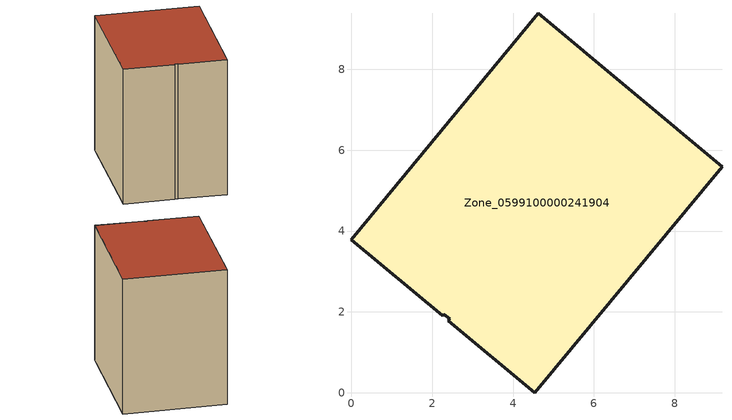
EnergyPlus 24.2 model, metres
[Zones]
Zone_0599100000241904
 floor ground (C_G): 2.4,1.78 2.43,1.83 2.29,1.94 2.25,1.9 0,3.78 4.62,9.39 9.17,5.59 4.53,0 z0
 wall outside (C_F): 2.29,1.94 2.43,1.83 2.4,1.78 4.53,0 9.17,5.59 4.62,9.39 0,3.78 2.25,1.9 2.29,1.94 z0:8.25
 roof outside (C_R): 2.43,1.83 2.4,1.78 4.53,0 9.17,5.59 4.62,9.39 0,3.78 2.25,1.9 2.29,1.94 z8.25
[BUILDING]
Pand.0599100000241904: North Axis=0; Terrain=City; Loads Convergence Tolerance Value=0.04; Temperature Convergence Tolerance Value=0.4; Solar Distribution=FullExterior; Maximum Number of Warmup Days=25; Minimum Number of Warmup Days=1
[Site:Location]
Rotterdam.The.Hague.AP_ZH_NLD Design_Conditions: Latitude=51.96; Longitude=4.45; Time Zone=1; Elevation=-4.5
[SITE:GROUNDTEMPERATURE:BUILDINGSURFACE]
18, 18, 18, 18, 18, 18, 18, 18, 18, 18, 18, 18
[MATERIAL] Thermal Absorptance=0.9; Solar Absorptance=0.7; Visible Absorptance=0.7
Name | Roughness | Thickness | Conductivity | Density | Specific Heat
G.TI.1946-1964 | MediumSmooth | 0.15 | 1 | 540 | 1210
F.TI.1946-1964 | Rough | 0.3 | 0.857143 | 1920 | 840
R.TI.1946-1964 | MediumRough | 0.2 | 0.277778 | 1500 | 1000
[CONSTRUCTION]
C_G: G.TI.1946-1964
C_F: F.TI.1946-1964
C_R: R.TI.1946-1964
[ZONE]
Zone_0599100000241904: Type=1; Multiplier=1; Ceiling Height=Autocalculate; Volume=Autocalculate; Floor Area=autocalculate; Part of Total Floor Area=Yes
[ZONEINFILTRATION:DESIGNFLOWRATE]
Infil_Zone_0599100000241904: Zone or ZoneList or Space or SpaceList=Zone_0599100000241904; Schedule=AlwaysOn; Design Flow Rate Calculation Method=Flow/Area; Flow Rate per Floor Area=0.003; Constant Term Coefficient=1; Temperature Term Coefficient=0; Velocity Term Coefficient=0; Velocity Squared Term Coefficient=0
[HVACTEMPLATE:ZONE:IDEALLOADSAIRSYSTEM]
Zone_0599100000241904: Maximum Heating Supply Air Temperature=50; Minimum Cooling Supply Air Temperature=13; Maximum Heating Supply Air Humidity Ratio=0.0156; Minimum Cooling Supply Air Humidity Ratio=0.0077; Heating Limit=NoLimit; Cooling Limit=NoLimit; Dehumidification Control Type=ConstantSensibleHeatRatio; Cooling Sensible Heat Ratio=0.7; Dehumidification Setpoint=60; Humidification Control Type=None; Humidification Setpoint=30; Outdoor Air Method=None; Outdoor Air Flow Rate per Person=0.00944; Outdoor Air Flow Rate per Zone Floor Area=0; Outdoor Air Flow Rate per Zone=0; Demand Controlled Ventilation Type=None; Outdoor Air Economizer Type=NoEconomizer; Heat Recovery Type=None; Sensible Heat Recovery Effectiveness=0.7; Latent Heat Recovery Effectiveness=0.65
[ZONECONTROL:THERMOSTAT]
ThermostatControl_Zone_0599100000241904: Zone or ZoneList=Zone_0599100000241904; Control Type Schedule=DualSetpointControlType; Control 1=Thermostat_Zone_0599100000241904; Temperature Difference Between Cutout And Setpoint=0
[THERMOSTATSETPOINT:DUALSETPOINT]
Thermostat_Zone_0599100000241904: Heating Setpoint Temperature Schedule=HeatingSetpoint_Zone_0599100000241904; Cooling Setpoint Temperature Schedule=CoolingSetpoint_Zone_0599100000241904
[SCHEDULE:COMPACT]
HeatingSetpoint_Zone_0599100000241904: Through: 12/31, For: AllDays, Until: 24:00, 21
CoolingSetpoint_Zone_0599100000241904: Through: 12/31, For: AllDays, Until: 24:00, 24
DualSetpointControlType: Through: 12/31, For: AllDays, Until: 24:00, 4
AlwaysOn: Through: 12/31, For: AllDays, Until: 24:00, 1
